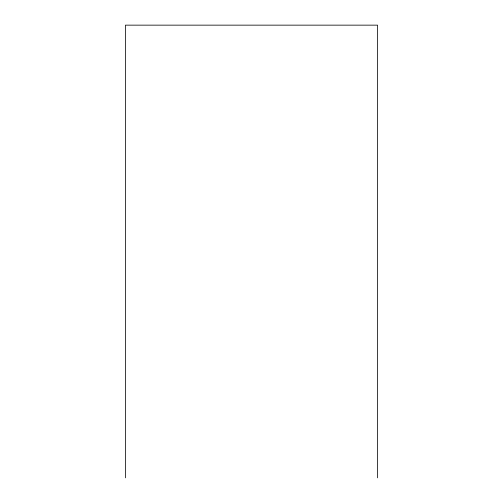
<?xml version="1.0" encoding="UTF-8"?>
<svg xmlns="http://www.w3.org/2000/svg" width="503" height="503" viewBox="0 0 503 503"><rect width="100%" height="100%" fill="white"/><g stroke="black" fill="none" stroke-linecap="round" stroke-linejoin="round"><path stroke-width="0.75" d="M377.571 477.85L377.571 25.15L125.429 25.15L125.429 477.85"/></g></svg>
